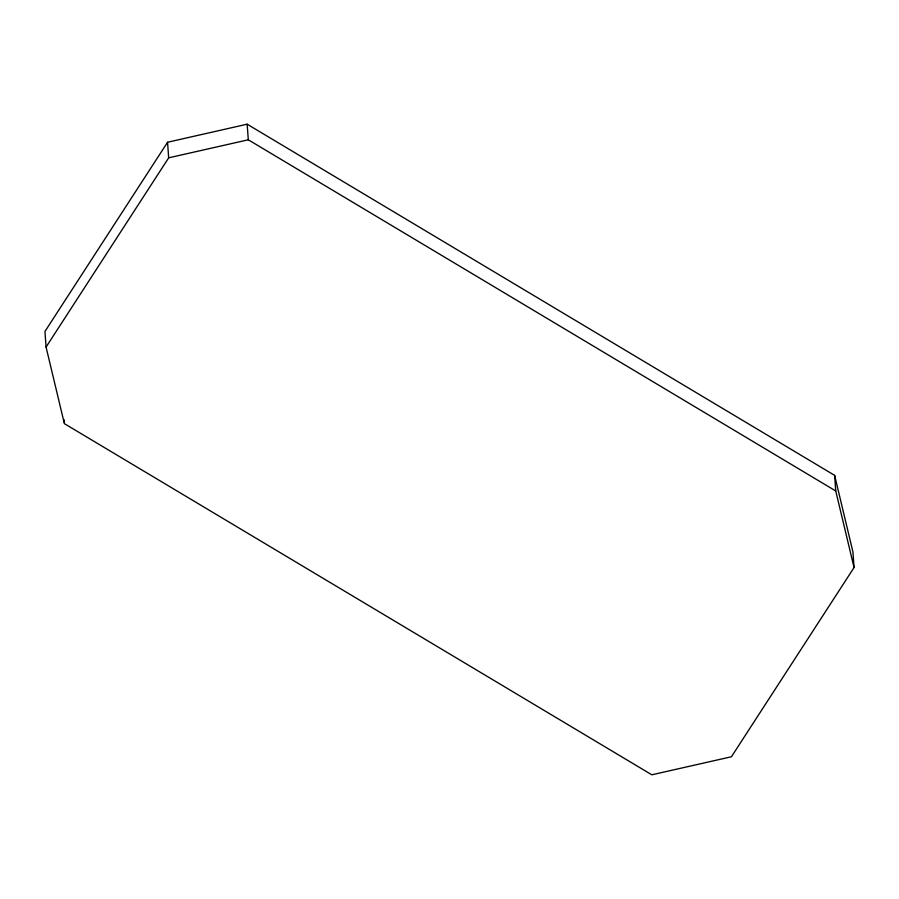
<?xml version="1.0" encoding="UTF-8"?>
<svg xmlns="http://www.w3.org/2000/svg" width="899" height="899" viewBox="0 0 899 899"><rect width="100%" height="100%" fill="white"/><g stroke="black" fill="none" stroke-linecap="round" stroke-linejoin="round"><path stroke-width="1.35" d="M167.562 142.244L44.95 331.461L46.063 347.059L64.368 423.631L651.831 774.803L731.438 756.756L854.05 567.539L852.937 551.941L834.632 475.369L247.169 124.197L167.562 142.244L168.675 157.831L46.063 347.059M168.675 157.831L248.293 139.794L835.744 490.966L854.05 567.539M834.632 475.369L835.744 490.966M247.169 124.197L248.293 139.794M64.087 419.732L64.279 422.328"/></g></svg>
